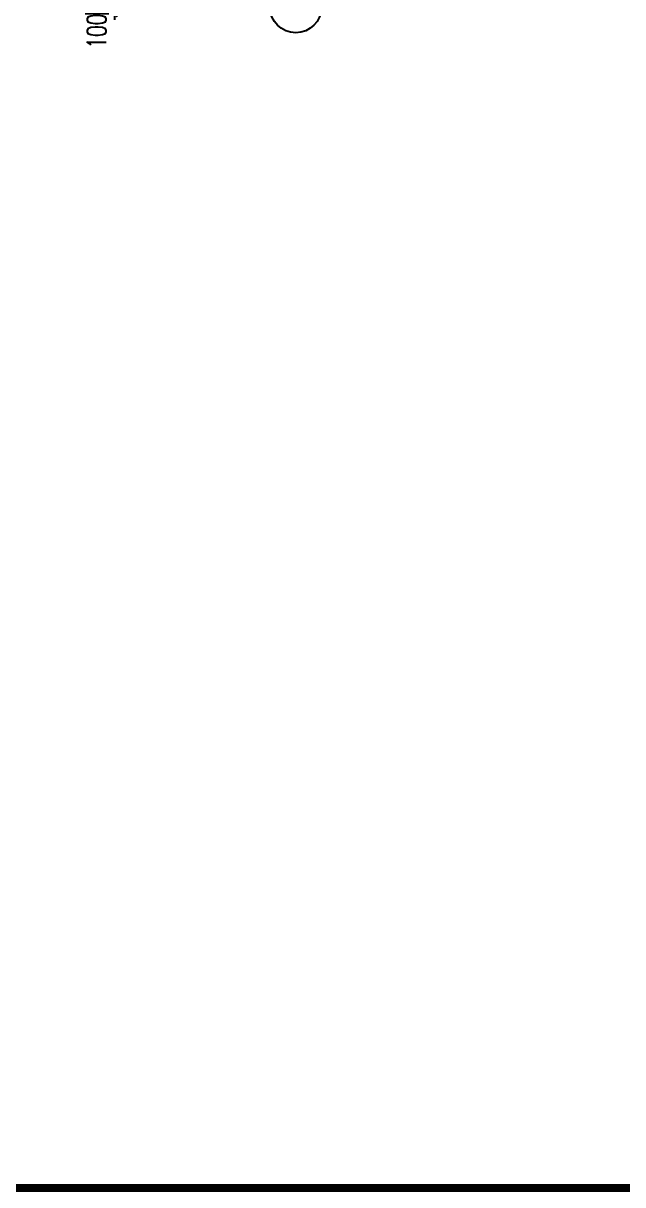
# Model space of a CAD drawing. Extents: x -59851 to 653804, y -249523 to 437614.
# Drawn here: x 5676 to 14971, y -70249 to -52247 of the extents above; entities that cross this region are included whole.
import ezdxf
from ezdxf.enums import TextEntityAlignment as Align

# ---------------------------------------------------------------- set-up
doc = ezdxf.new("R2010")
doc.units = 0
doc.header["$LTSCALE"] = 1000
doc.header["$MEASUREMENT"] = 0
for name, color, linetype in [('A-第三道尺寸线', 105, 'Continuous'), ('AXIS', 3, 'Continuous'), ('AXIS_TEXT', 7, 'Continuous'), ('LABEL_FIXBOX_PM', 7, 'Continuous'), ('LABEL_TXT_PM', 1, 'Continuous')]:
    doc.layers.add(name, color=color, linetype=linetype)
doc.styles.add('_TCH_AXIS', font='COMPLEX', dxfattribs={"bigfont": 'GBCBIG'})
doc.styles.add('_TCH_DIM_T3', font='SIMPLEX.shx', dxfattribs={"width": 0.7058823529411765, "bigfont": 'GBCBIG.shx'})
doc.styles.add('COMPLEX', font='COMPLEX')
doc.styles.add('LABEL_TXT_PM', font='pm_njadri_romans1.shx', dxfattribs={"width": 0.7, "bigfont": 'pm_njadri_hztxt.shx'})
doc.dimstyles.new('_TCH_ARCH&&100', dxfattribs={"dimtxt": 297.5, "dimasz": 100, "dimexe": 250, "dimexo": 300, "dimgap": 100, "dimtad": 1, "dimdec": 0, "dimzin": 0, "dimdsep": 46, "dimtxsty": '_TCH_DIM_T3', "dimblk": 'ARCHTICK', "dimcen": 0.09, "dimclrt": 7, "dimazin": 2, "dimtfac": 1, "dimtdec": 0, "dimtix": 1, "dimtmove": 2, "dimatfit": 3, "dimfxl": 0, "dimtolj": 1, "dimtzin": 0, "dimarcsym": 0})

# ---------------------------------------------------------------- blocks, each defined once
blk = doc.blocks.new('PMSheet_A1_20150113_5-3892016032414355901')
at = {"layer": 'LABEL_FIXBOX_PM', "const_width": 1.4}
blk.add_lwpolyline([(831, 583.9999999999999), (25, 584), (24.99999999999942, 10.00000000000015), (831, 10.00000000000007)], close=True, dxfattribs=at)
at = {"layer": 'LABEL_TXT_PM', "style": 'LABEL_TXT_PM'}
for tag, height, width, p in [('修改图应说明理由', 4.5, 0.7, (788.3527573462349, 468.8000002302985)), ('出图章签名', 4.5, 0.7, (759.4576240145989, 338.0876217647297)), ('建设单位_U01', 4.5, 0.7, (800.9, 212.1409806592215)), ('建设单位', 4.5, 0.7, (800.9, 210.196966413124)), ('建设单位_D01', 4.5, 0.7, (800.9, 207.4028603965614)), ('项目名称_U01', 4.5, 0.7, (800.9, 200.423405518617)), ('项目名称', 4.5, 0.7, (800.9, 198.1938411146036)), ('项目名称_D01', 4.5, 0.7, (800.9, 195.2969664844489)), ('设计编号', 4.5, 0.6, (780.7578106115715, 187.8968758382629)), ('分项号', 4.5, 0.6, (820.2578106115715, 187.9968758382629)), ('项目经理', 4.5, 0.7, (780.2578106115715, 171.9968758382629)), ('项目经理签名', 4.5, 0.7, (810.1767543742553, 172.2645661011481)), ('审定', 4.5, 0.7, (780.2578106115715, 163.8968758382629)), ('审定签名', 4.5, 0.7, (810.1767543742553, 164.1645661011482)), ('审核', 4.5, 0.7, (780.2578106115715, 155.9968758382629)), ('审核签名', 4.5, 0.7, (810.1767543742553, 156.2645661011481)), ('项目负责签名', 4.5, 0.7, (810.1767543742553, 148.2645661011481)), ('项目负责', 4.5, 0.7, (780.2578106115715, 147.9968758382629)), ('专业负责', 4.5, 0.7, (780.2578106115715, 139.9968758382629)), ('专业负责签名', 4.5, 0.7, (810.1767543742553, 140.2645661011481)), ('校对', 4.5, 0.7, (780.2578106115715, 131.8968758382629)), ('校对签名', 4.5, 0.7, (810.1767543742553, 132.1645661011482)), ('设计', 4.5, 0.7, (780.2578106115715, 123.9968758382629)), ('设计签名', 4.5, 0.7, (810.1767543742553, 124.2645661011482)), ('绘制', 4.5, 0.7, (780.2578106115715, 115.8968758382629)), ('绘制签名', 4.5, 0.7, (810.1767543742553, 116.1645661011482)), ('方案_01', 4.5, 0.7, (780.2578106115715, 95.89687583826286)), ('方案_01签名', 4.5, 0.7, (810.1767543742553, 96.16456610114815)), ('方案_02', 4.5, 0.7, (780.2578106115715, 87.89687583826286)), ('方案_02签名', 4.5, 0.7, (810.1767543742553, 88.16456610114815)), ('方案_03', 4.5, 0.7, (780.2859341218744, 79.89687410125836)), ('方案_03签名', 4.5, 0.7, (810.2048778845583, 80.16456436414366)), ('方案_04', 4.5, 0.7, (780.2578106115715, 71.89687583826286)), ('方案_04签名', 4.5, 0.7, (810.1767543742553, 72.16456610114815)), ('图名_U02', 4.5, 0.7, (790.4995326305001, 60.19999965774634)), ('图名_U01', 4.5, 0.7, (790.4995326305001, 54.19999857040541)), ('图名', 4.5, 0.7, (790.4999994914999, 47.95548575023815)), ('图名_D01', 4.5, 0.7, (790.4995326305001, 42.39999965774634)), ('图名_D02', 4.5, 0.7, (790.4995326305001, 36.99999965774634)), ('图号', 3.5, 0.7, (760.9671832468131, 20.95312731177117)), ('图档号', 3.5, 0.7, (781.0999994915, 20.95312731177117)), ('日期', 3.5, 0.7, (801.0671832468131, 20.95312731177117)), ('版本号', 3.5, 0.7, (820.2671832468131, 20.95312731177117))]:
    blk.add_attdef(tag, text='', height=height, dxfattribs=dict(at, width=width)).set_placement(p, align=Align.CENTER)
blk = doc.blocks.new('_ArchTick')
at = {"color": 0, "linetype": 'ByBlock', "const_width": 0.4}
blk.add_lwpolyline([(-0.5, -0.5), (0.5, 0.5)], dxfattribs=at)
blk = doc.blocks.new('*D2285')
at = {"layer": 'A-第三道尺寸线', "color": 0, "lineweight": -2, "transparency": 16777216}
for p, q in [((6353.127038908307, -51994.26854120143), (7339.978028413258, -51994.26854120143)), ((7089.978028413258, -51994.26854120143), (7089.978028413258, -51894.26854120143)), ((7089.978028413258, -52094.28539642043), (7089.978028413258, -51994.26854120143)), ((6353.127038908307, -52094.28539642043), (7339.978028413258, -52094.28539642043)), ((7089.978028413258, -52094.28539642043), (7089.978028413258, -52194.28539642043))]:
    blk.add_line(p, q, dxfattribs=at)
at = {"layer": 'Defpoints', "color": 0, "transparency": 16777216}
for p in [(6053.127038908307, -51994.26854120143), (7089.978028413258, -51994.26854120143), (6053.127038908307, -52094.28539642043)]:
    blk.add_point(p, dxfattribs=at)
at = {"layer": 'A-第三道尺寸线', "color": 0, "lineweight": -2, "transparency": 16777216, "xscale": 100, "yscale": 100, "zscale": 100}
for p, rotation in [((7089.978028413258, -51994.26854120143), 270), ((7089.978028413258, -52094.28539642043), 90)]:
    blk.add_blockref('_ArchTick', p, dxfattribs=dict(at, rotation=rotation))
at = {"layer": 'A-第三道尺寸线', "color": 7, "transparency": 16777216, "insert": (6814.978028413258, -52369.28539642043), "char_height": 297.5, "attachment_point": 5, "rotation": 90, "style": '_TCH_DIM_T3'}
blk.add_mtext('\\A1;100', dxfattribs=at)
blk = doc.blocks.new('_AXISO')
blk.add_circle((0, 0), 0.5)
at = {"layer": 'AXIS_TEXT', "style": 'COMPLEX', "width": 1.041666666666667}
blk.add_attdef('A', text='', height=0.56, dxfattribs=at).set_placement((-0.25, -0.28), (0.25, -0.28), align=Align.FIT)

msp = doc.modelspace()

# ---------------------------------------------------------------- block references
at = {"xscale": 100, "yscale": 100, "zscale": 100}
msp.add_blockref('PMSheet_A1_20150113_5-3892016032414355901', (-59833.37424907216, -71305.35606502413), dxfattribs=at)
at = {"layer": 'AXIS'}
ref = msp.add_blockref('_AXISO', (9901.312871109112, -51994.26854120143), dxfattribs=dict(at, xscale=800, yscale=800, zscale=800))
ref.add_attrib('A', '3-A', dxfattribs={"layer": 'AXIS_TEXT', "height": 177.0875489694293, "style": '_TCH_AXIS'}).set_placement((9635.681547654909, -52082.81231568614), (10166.9441945632, -52082.81231568614), align=Align.FIT)

# ---------------------------------------------------------------- dimensions: what is measured, and where the dimension line sits
at = {"layer": 'A-第三道尺寸线'}
dim = msp.add_linear_dim(base=(7089.978028413258, -51994.26854120143), p1=(6053.127038908307, -52094.28539642043), p2=(6053.127038908307, -51994.26854120143), angle=90, dimstyle='_TCH_ARCH&&100', dxfattribs=at)
dim.commit()
dim.dimension.update_dxf_attribs({"geometry": '*D2285', "text_midpoint": (6814.978028413258, -52369.28539642043), "dimtype": 161})

doc.saveas('drawing.dxf')
